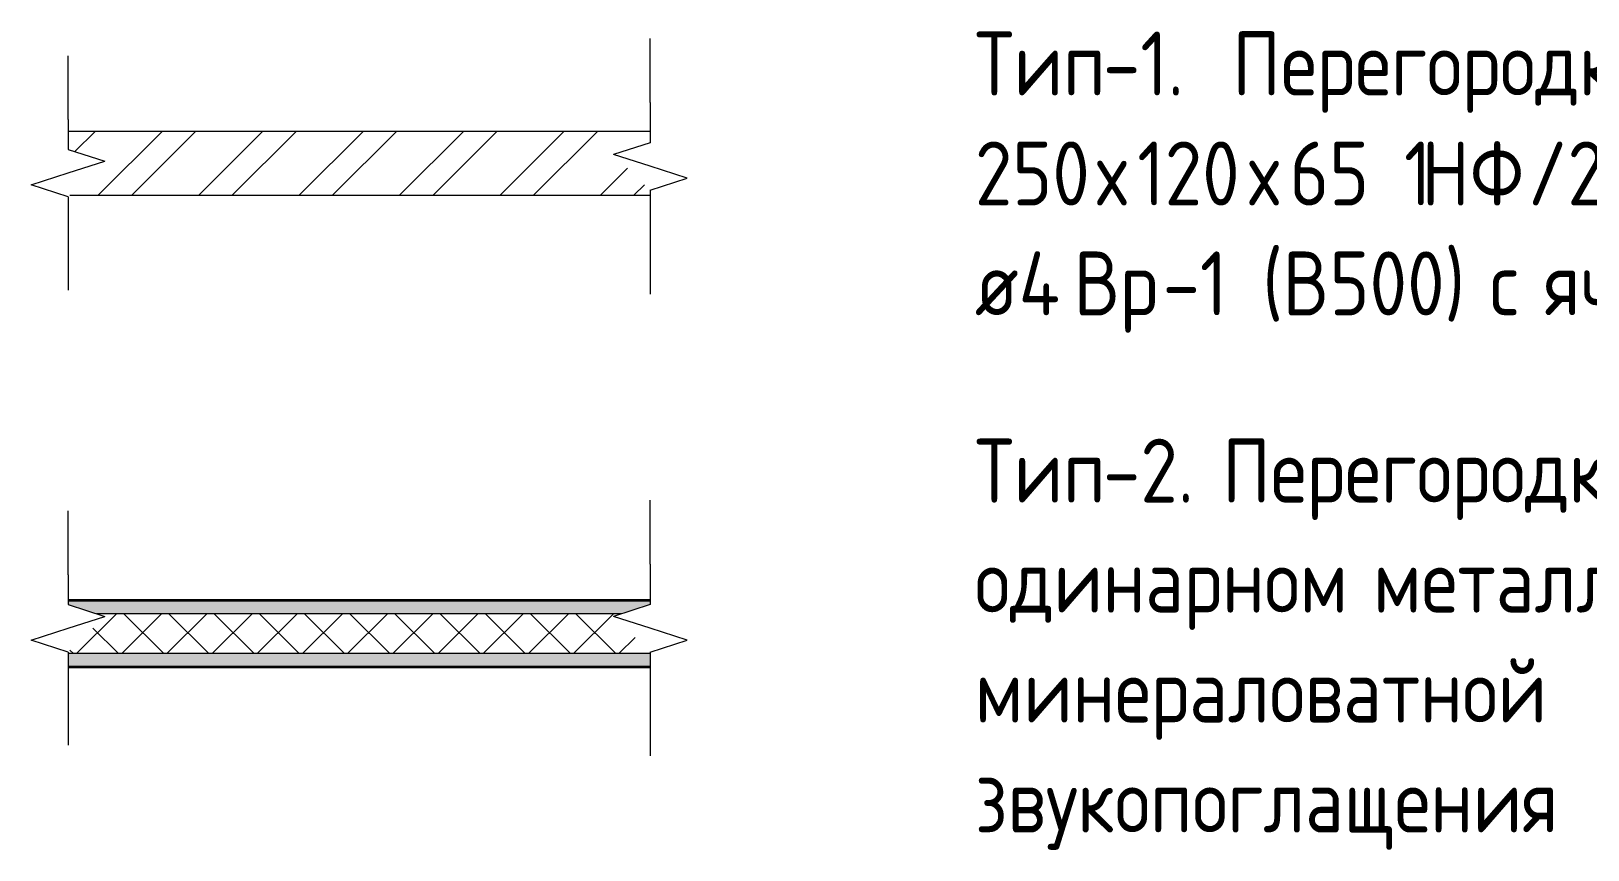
# Model space of a CAD drawing. Header units: millimetres. Extents: x -60946 to 138510, y -262288 to 24501.
# Drawn here: x 84813 to 87736, y -193108 to -191572 of the extents above; entities that cross this region are included whole.
import ezdxf

# ---------------------------------------------------------------- set-up
doc = ezdxf.new("R2010")
doc.units = ezdxf.units.MM
for name, color, linetype, lineweight in [('Аннотация', 7, 'Continuous', 20), ('Стены разрез', 7, 'Continuous', 35), ('Стены штриховка', 7, 'Continuous', 9), ('Узлы', 7, 'Continuous', 18)]:
    doc.layers.add(name, color=color, linetype=linetype, lineweight=lineweight)
doc.layers.add('Линии', color=7, linetype='Continuous', lineweight=9, true_color=0x00a600)
doc.styles.add('GOST Common_6', font='', dxfattribs={"width": 0.9, "height": 140})
doc.styles.get('GOST Common_6').set_extended_font_data('GOST Common')

# ---------------------------------------------------------------- blocks, each defined once
blk = doc.blocks.new('Family - ___-2739863-УО кладочный 4 эт')
at = {"layer": 'Стены разрез', "lineweight": 20, "true_color": 0xc0c0c0}
for points in [[(188.1, 5963.3), (241.6, 5980.3), (241.6, 5988.3), (-851.4, 5988.3), (-851.4, 5980.3), (-797.8, 5963.3), (172.3, 5963.3)], [(-851.4, 5863.3), (241.6, 5863.3), (241.6, 5888.3), (-851.4, 5888.3)]]:
    blk.add_hatch(color=9, dxfattribs=at).paths.add_polyline_path(points)
at = {"layer": 'Стены разрез', "lineweight": 9}
h = blk.add_hatch(dxfattribs=at)
h.set_pattern_fill('FP_11', color=256, style=0, pattern_type=2)
h.set_pattern_definition([(45, (0, 0), (-42.4264, 42.4264), []), (135, (0, 0), (-42.4264, -42.4264), [])])
h.paths.add_polyline_path([(-782.1, 5888.3), (241.6, 5888.3), (241.6, 5891.3), (172.3, 5958.3), (188.1, 5963.3), (-797.8, 5963.3), (-782.1, 5958.3), (-851.4, 5891.3), (-851.4, 5888.3)])
at = {"layer": 'Стены разрез'}
for p, q in [((241.6, 5988.3), (-851.4, 5988.3)), ((-851.4, 5863.3), (241.6, 5863.3))]:
    blk.add_line(p, q, dxfattribs=at)
at = {"layer": 'Стены штриховка'}
for p, q in [((188.1, 5963.3), (-797.8, 5963.3)), ((241.6, 5888.3), (-851.4, 5888.3))]:
    blk.add_line(p, q, dxfattribs=at)
blk = doc.blocks.new('ADSK_Обрыв_Линия1 - По умолчанию-2621347-УО кладочный 4 эт')
at = {"layer": 'Узлы', "lineweight": 20}
for p, q in [((10406.3, 5554.6), (10406.3, 5478.6)), ((10406.3, 5389.6), (10406.3, 5314.6))]:
    blk.add_line(p, q, dxfattribs=at)
blk = doc.blocks.new('ADSK_Обрыв_Линия1 - По умолчанию-2621349-УО кладочный 4 эт')
at = {"layer": 'Узлы', "lineweight": 20}
for p, q in [((9313.3, 5534.6), (9313.3, 5478.6)), ((9313.3, 5389.6), (9313.3, 5334.6))]:
    blk.add_line(p, q, dxfattribs=at)

msp = doc.modelspace()

# ---------------------------------------------------------------- hatches: boundary and pattern name
at = {"layer": 'Узлы', "lineweight": 9}
h = msp.add_hatch(dxfattribs=at)
h.set_pattern_fill('FP_14', color=256, style=0, pattern_type=2)
h.set_pattern_definition([(45, (85733.76, -198628.46), (-94.2927, 94.2927), []), (45, (85796.62, -198628.46), (-94.2927, 94.2927), [])])
h.paths.add_polyline_path([(85975.3905, -191879.7745), (85975.3905, -191870.323), (85906.1084, -191803.276), (85975.3905, -191781.276), (85975.3905, -191759.7745), (84882.4105, -191759.7745), (84882.4105, -191793.6856), (84951.6925, -191815.6856), (84885.4671, -191879.7745), (85906.1084, -191879.7745)])

# ---------------------------------------------------------------- linework, layer by layer
at = {"layer": 'Аннотация'}
for p, q in [((85975.3905, -191705.276), (85975.3905, -191585.276)), ((84882.4105, -191737.6856), (84882.4105, -191617.6856)), ((84882.4105, -191793.6856), (84951.6925, -191815.6856)), ((84882.4105, -191793.6856), (84951.6925, -191815.6856)), ((85975.3905, -191781.276), (85906.1084, -191803.276)), ((85975.3905, -191781.276), (85906.1084, -191803.276)), ((85975.3905, -191825.276), (85906.1084, -191803.276)), ((84882.4105, -191837.6856), (84951.6925, -191815.6856)), ((86044.7106, -191847.7995), (85975.3905, -191825.276)), ((86044.7106, -191847.7995), (85975.3905, -191825.276)), ((84813.0904, -191860.2091), (84882.4105, -191837.6856)), ((84813.0904, -191860.2091), (84882.4105, -191837.6856)), ((84882.4105, -191882.7326), (84813.0904, -191860.2091)), ((84882.4105, -191882.7326), (84813.0904, -191860.2091)), ((85975.3905, -191870.323), (86044.7106, -191847.7995)), ((85975.3905, -191870.323), (86044.7106, -191847.7995)), ((84882.4105, -191937.6856), (84882.4105, -192057.6856)), ((85975.3905, -191945.276), (85975.3905, -192065.276)), ((84882.4105, -192592.1304), (84882.4105, -192472.1304)), ((85975.3905, -192572.1304), (85975.3905, -192452.1304)), ((84882.4105, -192648.1304), (84951.6925, -192670.1304)), ((84882.4105, -192648.1304), (84951.6925, -192670.1304)), ((85975.3905, -192648.1304), (85906.1084, -192670.1304)), ((85975.3905, -192648.1304), (85906.1084, -192670.1304)), ((84882.4105, -192692.1304), (84951.6925, -192670.1304)), ((85975.3905, -192692.1304), (85906.1084, -192670.1304)), ((84813.0904, -192714.6539), (84882.4105, -192692.1304)), ((84813.0904, -192714.6539), (84882.4105, -192692.1304)), ((86044.7106, -192714.6539), (85975.3905, -192692.1304)), ((86044.7106, -192714.6539), (85975.3905, -192692.1304)), ((84882.4105, -192737.1773), (84813.0904, -192714.6539)), ((84882.4105, -192737.1773), (84813.0904, -192714.6539)), ((85975.3905, -192737.1773), (86044.7106, -192714.6539)), ((85975.3905, -192737.1773), (86044.7106, -192714.6539)), ((84882.4105, -192792.1304), (84882.4105, -192912.1304)), ((85975.3905, -192812.1304), (85975.3905, -192932.1304))]:
    msp.add_line(p, q, dxfattribs=at)
at = {"layer": 'Линии', "color": 7, "lineweight": 20}
for p, q in [((85975.3905, -191759.7745), (84882.4105, -191759.7745)), ((84885.4671, -191879.7745), (85975.3905, -191879.7745))]:
    msp.add_line(p, q, dxfattribs=at)

# ---------------------------------------------------------------- block references
at = {"lineweight": 20}
msp.add_blockref('Family - ___-2739863-УО кладочный 4 эт', (85733.7626, -198628.4604), dxfattribs=at)
at = {"layer": 'Узлы', "lineweight": 20}
for name, p in [('ADSK_Обрыв_Линия1 - По умолчанию-2621347-УО кладочный 4 эт', (75569.1263, -197259.9144)), ('ADSK_Обрыв_Линия1 - По умолчанию-2621349-УО кладочный 4 эт', (75569.1263, -197272.324)), ('ADSK_Обрыв_Линия1 - По умолчанию-2621349-УО кладочный 4 эт', (75569.1263, -198126.7688)), ('ADSK_Обрыв_Линия1 - По умолчанию-2621347-УО кладочный 4 эт', (75569.1263, -198126.7688))]:
    msp.add_blockref(name, p, dxfattribs=at)

# ---------------------------------------------------------------- texts
at = {"layer": 'Аннотация', "lineweight": 9, "char_height": 120, "attachment_point": 1, "style": 'GOST Common_6'}
for s, insert, width in [('Тип', (86584.8151, -191572.4019), 291.493575), ('-1.  ', (86825.3214, -191572.4019), 294.37965), ('Перегородки', (87068.2089, -191572.4019), 1030.328775), ('250', (86584.8151, -191778.7769), 277.0632), ('120', (86889.6151, -191778.7769), 253.9746), ('65 1', (87175.3651, -191778.7769), 300.1518), ('НФ', (87423.0151, -191778.7769), 242.4303), ('/200/2,0/25 ', (87623.0401, -191778.7769), 1015.8984), ('\\fGOST Common|b0|i0|c204|p34|;\\W.9;х', (86813.4151, -191778.7769), 92.3544), ('\\fGOST Common|b0|i0|c204|p34|;\\W.9;х', (87099.1651, -191778.7769), 92.3544), ('-1 (B500) ', (86937.2401, -191985.1519), 744.60735), ('ø4', (86584.8151, -191985.1519), 225.11385), ('Вр', (86770.5526, -191985.1519), 202.02525), ('ячейками', (87653.9964, -191985.1519), 770.582025), ('\\fGOST Common|b0|i0|c204|p34|;\\W.9;с', (87551.6026, -191985.1519), 77.924025), ('Тип', (86584.8151, -192336.6768), 291.493575), ('-2. ', (86825.3214, -192336.6768), 271.29105), ('Перегородки', (87049.1589, -192336.6768), 1030.328775), ('одинарном', (86584.8151, -192543.0518), 860.05035), ('металлическом', (87332.5276, -192543.0518), 1266.986925), ('минераловатной', (86584.8151, -192749.4268), 1370.885625), ('звукопоглащения', (86584.8151, -192955.8018), 1440.151425)]:
    msp.add_mtext(s, dxfattribs=dict(at, insert=insert, width=width))

doc.saveas('drawing.dxf')
